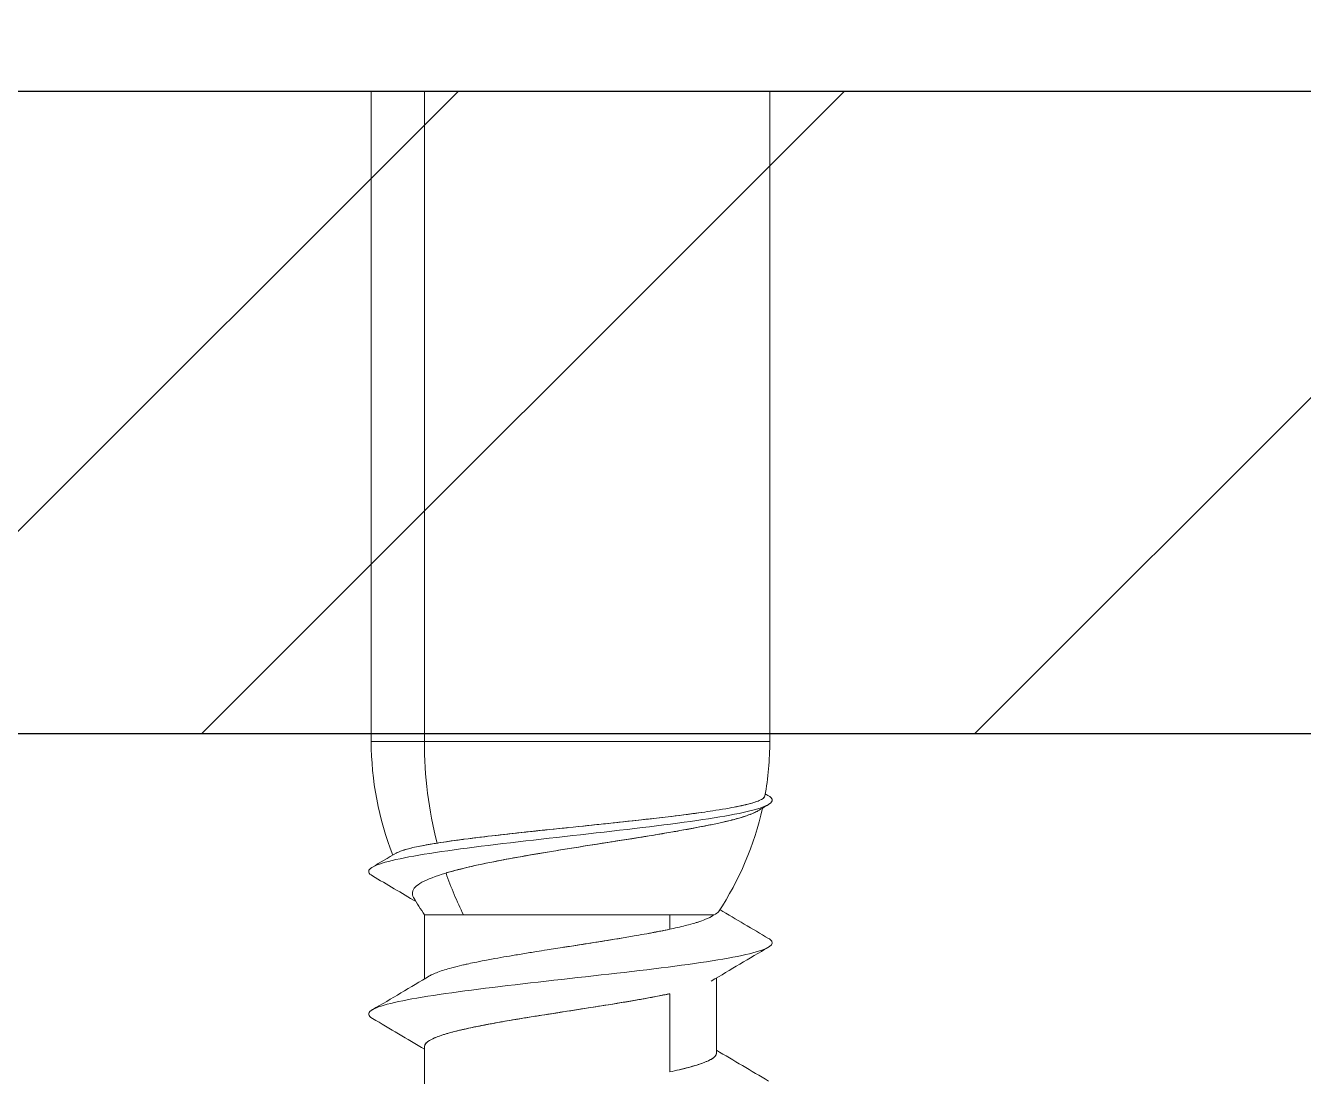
# Model space of a CAD drawing. Header units: inches. Extents: x 10 to 190, y 5 to 37.
# Drawn here: x 17.47 to 18.464, y 11.94 to 12.758 of the extents above; entities that cross this region are included whole.
import ezdxf

# ---------------------------------------------------------------- set-up
doc = ezdxf.new("R2010")
doc.units = ezdxf.units.IN
doc.header["$MEASUREMENT"] = 0

msp = doc.modelspace()

# ---------------------------------------------------------------- hatches: boundary and pattern name
at = {"true_color": 0x939598}
h = msp.add_hatch(dxfattribs=at)
h.set_pattern_fill('ANSI32', color=252, scale=1.7)
h.set_pattern_definition([(45, (30.5921, -17.7829), (-0.45078, 0.45078), []), (45, (30.8926, -17.7829), (-0.450781, 0.450781), [])])
h.paths.add_polyline_path([(26.17428, 12.70665), (12.66177, 12.70665, 0.018546), (12.69887, 12.20665), (26.13718, 12.20665, 0.018546)])

# ---------------------------------------------------------------- linework, layer by layer
at = {"lineweight": 30}
msp.add_line((16.74861, 12.70665), (22.68072, 12.70665), dxfattribs=at)
at = {"color": 0, "linetype": 'Continuous', "lineweight": 0, "extrusion": (-1, 6.12323e-17, 0)}
for p, q in [((17.73893, 12.20042), (17.73893, 12.70665)), ((17.78029, 12.20042), (17.78029, 12.70665)), ((17.78029, 12.70665), (17.78029, 12.20042)), ((18.04893, 12.20042), (18.04893, 12.70665)), ((17.78029, 12.20042), (17.73893, 12.20042)), ((17.73893, 12.20042), (17.78029, 12.20042)), ((17.78029, 12.20042), (18.04893, 12.20042)), ((18.04893, 12.20042), (17.78029, 12.20042)), ((17.78043, 12.06542), (17.97112, 12.06542)), ((17.78043, 12.01561), (17.78043, 12.06542)), ((17.81072, 12.06542), (17.78043, 12.06542)), ((18.00539, 12.06542), (17.81072, 12.06542)), ((17.97112, 12.05424), (17.97112, 12.06542)), ((17.97112, 12.06542), (17.97112, 12.05424)), ((17.97112, 12.06542), (18.00539, 12.06542)), ((18.00743, 11.95779), (18.00743, 12.01628)), ((17.97112, 11.94324), (17.97112, 12.00406)), ((17.97112, 12.00406), (17.97112, 11.94324)), ((17.78043, 11.90462), (17.78043, 11.96309))]:
    msp.add_line(p, q, dxfattribs=at)
for points in [[(12.66177, 12.70665), (26.17428, 12.70665)], [(12.69887, 12.20665), (26.13718, 12.20665)]]:
    msp.add_lwpolyline(points)
msp.add_circle((19.41802, 12.95665), 6.76088)
at = {"color": 0, "linetype": 'Continuous', "lineweight": 0, "extrusion": (0, 0, -1)}
for centre, start, end in [((-17.97926, 12.20042), 338.41063, 0), ((-17.8086, 12.20042), 180, 190.16471), ((-17.8086, 12.20042), 192.47295, 213.47836), ((-17.97926, 12.20042), 325.82437, 329.66757)]:
    msp.add_arc(centre, 0.24033, start, end, dxfattribs=at)
for start_param, end_param in [(-1.906306, -1.570796), (-2.167274, -2.010951)]:
    msp.add_ellipse((17.95649, 12.20042), major_axis=(0, 0.24033), ratio=0.733138, start_param=start_param, end_param=end_param, dxfattribs=at)
at = {"color": 0, "linetype": 'Continuous', "lineweight": 0}
for start_param, end_param in [(-1.570796, -1.235287), (-1.130641, -0.974319)]:
    msp.add_ellipse((17.95649, 12.20042), major_axis=(0, -0.24033), ratio=0.733138, start_param=start_param, end_param=end_param, dxfattribs=at)
for points, knots in [([(17.7399, 12.09579), (17.73662, 12.09771), (17.73605, 12.09964), (17.74273, 12.10525), (17.75758, 12.10893), (17.80272, 12.1163), (17.83289, 12.11999), (17.89728, 12.12736), (17.93134, 12.13105), (17.99057, 12.13842), (18.01561, 12.1421), (18.04723, 12.14947), (18.05375, 12.15316), (18.04932, 12.15725), (18.04875, 12.15766), (18.04806, 12.15807)], [0.9754835, 0.9754835, 0.9754835, 0.9754835, 0.97744693, 0.97744693, 0.98120578, 0.98120578, 0.98496462, 0.98496462, 0.98872347, 0.98872347, 0.99248231, 0.99248231, 0.99624116, 0.99624116, 0.99665651, 0.99665651, 0.99665651, 0.99665651]), ([(18.04806, 12.15807), (18.04875, 12.15766), (18.04932, 12.15725), (18.05375, 12.15316), (18.04723, 12.14947), (18.01561, 12.1421), (17.99057, 12.13842), (17.93134, 12.13105), (17.89728, 12.12736), (17.83289, 12.11999), (17.80272, 12.1163), (17.75758, 12.10893), (17.74273, 12.10525), (17.73605, 12.09964), (17.73662, 12.09771), (17.7399, 12.09579)], [-0.99665651, -0.99665651, -0.99665651, -0.99665651, -0.99624116, -0.99624116, -0.99248231, -0.99248231, -0.98872347, -0.98872347, -0.98496462, -0.98496462, -0.98120578, -0.98120578, -0.97744693, -0.97744693, -0.9754835, -0.9754835, -0.9754835, -0.9754835]), ([(17.79012, 12.12129), (17.79047, 12.12135), (17.79085, 12.12141), (17.79126, 12.12147), (17.79343, 12.12181), (17.79635, 12.12226), (17.80022, 12.1228), (17.80502, 12.12348), (17.80885, 12.12398), (17.81133, 12.1243), (17.81927, 12.12533), (17.8276, 12.12633), (17.83605, 12.12731), (17.84451, 12.12829), (17.85365, 12.12931), (17.86339, 12.13036), (17.86431, 12.13046), (17.86563, 12.1306), (17.86735, 12.13078), (17.86988, 12.13105), (17.8733, 12.13141), (17.87762, 12.13186), (17.88576, 12.13271), (17.89067, 12.13322), (17.89219, 12.13337), (17.90251, 12.13444), (17.91222, 12.13544), (17.92111, 12.13638), (17.92541, 12.13684), (17.93511, 12.13786), (17.94928, 12.13944), (17.95112, 12.13965), (17.95366, 12.13994), (17.95684, 12.1403), (17.96163, 12.14084), (17.9679, 12.14156), (17.97526, 12.14246), (17.9846, 12.1436), (17.99219, 12.14461), (17.99833, 12.14549), (18.00344, 12.14623), (18.01025, 12.14725), (18.01745, 12.14856), (18.0201, 12.14904), (18.02262, 12.14953), (18.02499, 12.15003), (18.02748, 12.15055), (18.0298, 12.15108), (18.03192, 12.15161), (18.03693, 12.15288), (18.03961, 12.1539), (18.04126, 12.15466), (18.04317, 12.15554), (18.04469, 12.15657), (18.04509, 12.15774), (18.04512, 12.15783), (18.04514, 12.15792), (18.04516, 12.15801)], [0, 0, 0, 0, 0.004954, 0.004954, 0.004954, 0.03125, 0.03125, 0.03125, 0.0625, 0.0625, 0.0625, 0.125, 0.125, 0.125, 0.1875, 0.1875, 0.1875, 0.2001248, 0.2001248, 0.2001248, 0.21875, 0.21875, 0.21875, 0.25, 0.25, 0.25, 0.3125, 0.3125, 0.3125, 0.375, 0.375, 0.375, 0.3999377, 0.3999377, 0.3999377, 0.4375, 0.4375, 0.4375, 0.5, 0.5, 0.5, 0.5625, 0.5625, 0.5625, 0.5929762, 0.5929762, 0.5929762, 0.625, 0.625, 0.625, 0.6875, 0.6875, 0.6875, 0.75, 0.75, 0.75, 0.7537128, 0.7537128, 0.7537128, 0.7537128]), ([(18.01746, 12.14856), (18.02277, 12.14954), (18.0277, 12.15054), (18.03204, 12.15164), (18.03748, 12.15303), (18.041, 12.15435), (18.04299, 12.15558), (18.04418, 12.15632), (18.04488, 12.15703), (18.04511, 12.1578)], [0.5633866, 0.5633866, 0.5633866, 0.5633866, 0.625, 0.625, 0.625, 0.7023924, 0.7023924, 0.7023924, 0.7491506, 0.7491506, 0.7491506, 0.7491506]), ([(17.79012, 12.12129), (17.79684, 12.12236), (17.80489, 12.12349), (17.81422, 12.12468), (17.82089, 12.12553), (17.82823, 12.1264), (17.83532, 12.12723), (17.84382, 12.12822), (17.8529, 12.12923), (17.86286, 12.1303), (17.87283, 12.13138), (17.88257, 12.13238), (17.89196, 12.13335), (17.90269, 12.13446), (17.91381, 12.1356), (17.92339, 12.13662), (17.93298, 12.13764), (17.94369, 12.13881), (17.95587, 12.14019), (17.96927, 12.14171), (17.98003, 12.14301), (17.98911, 12.14422), (17.99236, 12.14465), (17.9954, 12.14507), (17.99847, 12.14551)], [0, 0, 0, 0, 0.072901, 0.072901, 0.072901, 0.125, 0.125, 0.125, 0.1875, 0.1875, 0.1875, 0.25, 0.25, 0.25, 0.3214286, 0.3214286, 0.3214286, 0.3928571, 0.3928571, 0.3928571, 0.471468, 0.471468, 0.471468, 0.4996302, 0.4996302, 0.4996302, 0.4996302]), ([(18.03974, 12.14644), (18.03772, 12.14525), (18.03487, 12.14401), (18.03141, 12.14281), (18.02777, 12.14153), (18.02321, 12.14019), (18.01719, 12.13872), (18.01118, 12.13725), (18.0048, 12.1359), (17.99864, 12.13467), (17.99321, 12.13359), (17.98688, 12.1324), (17.97908, 12.13101), (17.97802, 12.13082), (17.97693, 12.13062), (17.97551, 12.13037), (17.96588, 12.12868), (17.95813, 12.12741), (17.95323, 12.12661), (17.95212, 12.12643), (17.95115, 12.12627), (17.94973, 12.12605), (17.94209, 12.12482), (17.93289, 12.12338), (17.92252, 12.12176), (17.91214, 12.12014), (17.90268, 12.11864), (17.89316, 12.11711), (17.88364, 12.11557), (17.87438, 12.11403), (17.86596, 12.11259), (17.85754, 12.11116), (17.84858, 12.10959), (17.83914, 12.10779), (17.82576, 12.10524), (17.81468, 12.10275), (17.80626, 12.10057), (17.8028, 12.09967), (17.79977, 12.09882), (17.79709, 12.09802)], [0.315789, 0.315789, 0.315789, 0.315789, 0.375, 0.375, 0.375, 0.4375, 0.4375, 0.4375, 0.5, 0.5, 0.5, 0.5550015, 0.5550015, 0.5550015, 0.5625, 0.5625, 0.5625, 0.6134033, 0.6134033, 0.6134033, 0.625, 0.625, 0.625, 0.6875, 0.6875, 0.6875, 0.75, 0.75, 0.75, 0.8125, 0.8125, 0.8125, 0.875, 0.875, 0.875, 0.9636086, 0.9636086, 0.9636086, 1, 1, 1, 1]), ([(18.03974, 12.14644), (18.0379, 12.14536), (18.03517, 12.14409), (18.03095, 12.14264), (18.02815, 12.14168), (18.02537, 12.14087), (18.02296, 12.14021), (18.02045, 12.13952), (18.01833, 12.139), (18.01684, 12.13863), (18.00995, 12.13696), (18.00336, 12.13561), (17.99824, 12.13459), (17.99174, 12.1333), (17.98428, 12.13192), (17.97581, 12.13043), (17.97297, 12.12993), (17.96889, 12.12922), (17.96341, 12.12829), (17.96043, 12.12779), (17.95768, 12.12734), (17.95519, 12.12693), (17.95343, 12.12664), (17.95181, 12.12638), (17.95032, 12.12614), (17.93791, 12.12414), (17.92858, 12.12271), (17.92299, 12.12183), (17.91374, 12.12038), (17.90423, 12.11889), (17.89467, 12.11735), (17.89065, 12.1167), (17.88595, 12.11594), (17.88063, 12.11506), (17.87653, 12.11438), (17.87247, 12.1137), (17.86847, 12.11302), (17.86789, 12.11292), (17.86731, 12.11282), (17.86673, 12.11272), (17.86219, 12.11195), (17.85769, 12.11117), (17.85326, 12.11039), (17.84955, 12.10973), (17.84521, 12.10894), (17.84039, 12.10803), (17.83191, 12.10642), (17.82397, 12.10478), (17.81674, 12.10312), (17.81305, 12.10227), (17.80615, 12.10067), (17.7981, 12.09832), (17.79776, 12.09822), (17.79743, 12.09812), (17.79709, 12.09802)], [0.3150203, 0.3150203, 0.3150203, 0.3150203, 0.375, 0.375, 0.375, 0.4056357, 0.4056357, 0.4056357, 0.4375, 0.4375, 0.4375, 0.5, 0.5, 0.5, 0.5625, 0.5625, 0.5625, 0.59375, 0.59375, 0.59375, 0.6120792, 0.6120792, 0.6120792, 0.625, 0.625, 0.625, 0.6875, 0.6875, 0.6875, 0.75, 0.75, 0.75, 0.78125, 0.78125, 0.78125, 0.8085147, 0.8085147, 0.8085147, 0.8125, 0.8125, 0.8125, 0.84375, 0.84375, 0.84375, 0.875, 0.875, 0.875, 0.9375, 0.9375, 0.9375, 0.9975072, 0.9975072, 0.9975072, 1, 1, 1, 1]), ([(17.7584, 12.11353), (17.7588, 12.11378), (17.75934, 12.11405), (17.76002, 12.11436), (17.76198, 12.11523), (17.76443, 12.11599), (17.76686, 12.11665), (17.76947, 12.11735), (17.77279, 12.11813), (17.77703, 12.11898), (17.78087, 12.11974), (17.78524, 12.12051), (17.79012, 12.12129)], [0.8276654, 0.8276654, 0.8276654, 0.8276654, 0.8392857, 0.8392857, 0.8392857, 0.8928571, 0.8928571, 0.8928571, 0.9464286, 0.9464286, 0.9464286, 1, 1, 1, 1]), ([(17.76405, 12.11583), (17.76419, 12.11588), (17.76433, 12.11592), (17.76447, 12.11596), (17.76989, 12.11762), (17.77749, 12.11917), (17.78548, 12.12053), (17.78701, 12.12079), (17.78856, 12.12105), (17.79012, 12.12129)], [0.8721925, 0.8721925, 0.8721925, 0.8721925, 0.875, 0.875, 0.875, 0.979864, 0.979864, 0.979864, 1, 1, 1, 1]), ([(17.79709, 12.09802), (17.78895, 12.0956), (17.78262, 12.09318), (17.77833, 12.09077), (17.77618, 12.08957), (17.77443, 12.08829), (17.77323, 12.08705), (17.77204, 12.08582), (17.7712, 12.0845), (17.77097, 12.08298), (17.77076, 12.08161), (17.77109, 12.08031), (17.77183, 12.07905)], [0, 0, 0, 0, 0.25, 0.25, 0.25, 0.375, 0.375, 0.375, 0.5, 0.5, 0.5, 0.6118816, 0.6118816, 0.6118816, 0.6118816]), ([(17.97112, 12.05424), (17.97509, 12.05508), (17.97921, 12.05601), (17.98324, 12.05704), (17.99014, 12.05879), (17.99278, 12.05973), (17.99318, 12.05986), (17.99363, 12.06), (17.99412, 12.06016), (17.99464, 12.06034), (17.99641, 12.06093), (17.99854, 12.0617), (18.00061, 12.06264), (18.00324, 12.06383), (18.00458, 12.06476), (18.00539, 12.06542)], [0, 0, 0, 0, 0.25, 0.25, 0.25, 0.5, 0.5, 0.5, 0.556537, 0.556537, 0.556537, 0.75, 0.75, 0.75, 1, 1, 1, 1]), ([(17.78429, 12.01792), (17.78503, 12.01838), (17.78609, 12.01893), (17.78752, 12.01956), (17.79021, 12.02076), (17.79353, 12.02191), (17.79725, 12.02302), (17.79863, 12.02343), (17.80065, 12.02402), (17.80357, 12.02477), (17.80661, 12.02556), (17.80909, 12.02614), (17.81071, 12.02651), (17.8115, 12.0267), (17.81247, 12.02691), (17.81362, 12.02717), (17.81672, 12.02785), (17.82116, 12.02878), (17.82739, 12.02997), (17.83425, 12.03128), (17.84078, 12.03243), (17.84655, 12.03342), (17.84948, 12.03392), (17.85292, 12.03451), (17.85691, 12.03517), (17.86046, 12.03576), (17.86404, 12.03634), (17.86764, 12.03692), (17.87005, 12.03731), (17.87277, 12.03774), (17.87582, 12.03822), (17.87986, 12.03886), (17.88446, 12.03958), (17.88962, 12.04037), (17.8993, 12.04187), (17.90674, 12.04302), (17.91187, 12.04383), (17.9164, 12.04455), (17.92376, 12.04571), (17.93337, 12.04732), (17.93746, 12.048), (17.9413, 12.04865), (17.94489, 12.04928), (17.94789, 12.0498), (17.95071, 12.0503), (17.95336, 12.05079), (17.96411, 12.05274), (17.96946, 12.05389), (17.97112, 12.05424)], [0.3560294, 0.3560294, 0.3560294, 0.3560294, 0.375, 0.375, 0.375, 0.4375, 0.4375, 0.4375, 0.46875, 0.46875, 0.46875, 0.5, 0.5, 0.5, 0.5168864, 0.5168864, 0.5168864, 0.5625, 0.5625, 0.5625, 0.625, 0.625, 0.625, 0.65625, 0.65625, 0.65625, 0.6875, 0.6875, 0.6875, 0.7143892, 0.7143892, 0.7143892, 0.75, 0.75, 0.75, 0.8125, 0.8125, 0.8125, 0.875, 0.875, 0.875, 0.9090246, 0.9090246, 0.9090246, 0.9375, 0.9375, 0.9375, 1, 1, 1, 1]), ([(17.9548, 12.05105), (17.95523, 12.05113), (17.95566, 12.05121), (17.9561, 12.05129), (17.96455, 12.05285), (17.96999, 12.054), (17.97112, 12.05424)], [0.93427687, 0.93427687, 0.93427687, 0.93427687, 0.9375, 0.9375, 0.9375, 1, 1, 1, 1]), ([(17.73991, 11.98478), (17.73639, 11.98685), (17.73599, 11.98892), (17.74409, 11.99468), (17.75969, 11.99837), (17.80598, 12.00574), (17.83655, 12.00942), (17.90121, 12.01679), (17.93515, 12.02048), (17.99369, 12.02785), (18.01813, 12.03154), (18.04834, 12.03891), (18.05403, 12.04259), (18.0489, 12.04654), (18.04851, 12.04681), (18.04806, 12.04707)], [0.93774534, 0.93774534, 0.93774534, 0.93774534, 0.93985849, 0.93985849, 0.94361733, 0.94361733, 0.94737618, 0.94737618, 0.95113502, 0.95113502, 0.95489387, 0.95489387, 0.95865271, 0.95865271, 0.9589223, 0.9589223, 0.9589223, 0.9589223]), ([(18.04806, 12.04707), (18.04851, 12.04681), (18.0489, 12.04654), (18.05403, 12.04259), (18.04834, 12.03891), (18.01813, 12.03154), (17.99369, 12.02785), (17.93515, 12.02048), (17.90121, 12.01679), (17.83655, 12.00942), (17.80598, 12.00574), (17.75969, 11.99837), (17.74409, 11.99468), (17.73599, 11.98892), (17.73639, 11.98685), (17.73991, 11.98478)], [-0.9589223, -0.9589223, -0.9589223, -0.9589223, -0.95865271, -0.95865271, -0.95489387, -0.95489387, -0.95113502, -0.95113502, -0.94737618, -0.94737618, -0.94361733, -0.94361733, -0.93985849, -0.93985849, -0.93774534, -0.93774534, -0.93774534, -0.93774534]), ([(17.88859, 12.04021), (17.88868, 12.04023), (17.88877, 12.04024), (17.88887, 12.04026), (17.90447, 12.04267), (17.91942, 12.04498), (17.93362, 12.04736)], [0.7492425, 0.7492425, 0.7492425, 0.7492425, 0.75, 0.75, 0.75, 0.8746825, 0.8746825, 0.8746825, 0.8746825]), ([(17.97112, 12.00406), (17.96945, 12.00371), (17.96411, 12.00254), (17.95337, 12.00057), (17.95072, 12.00008), (17.94789, 11.99957), (17.94489, 11.99905), (17.94132, 11.99843), (17.93749, 11.99778), (17.93342, 11.99711), (17.92375, 11.99552), (17.91636, 11.99436), (17.91184, 11.99365), (17.90671, 11.99284), (17.89931, 11.99168), (17.88969, 11.99018), (17.88464, 11.98938), (17.88001, 11.98866), (17.87582, 11.988), (17.87286, 11.98753), (17.87012, 11.9871), (17.8676, 11.98669), (17.86379, 11.98609), (17.86024, 11.98552), (17.85695, 11.98498), (17.85385, 11.98447), (17.85038, 11.9839), (17.84658, 11.98325), (17.84079, 11.98226), (17.83425, 11.9811), (17.82737, 11.97977), (17.82116, 11.97857), (17.81672, 11.97762), (17.81362, 11.97694), (17.81246, 11.97668), (17.81149, 11.97646), (17.81068, 11.97628), (17.80908, 11.97591), (17.80659, 11.97534), (17.80354, 11.97456), (17.80065, 11.97382), (17.79864, 11.97325), (17.79726, 11.97284), (17.79353, 11.97174), (17.7902, 11.97058), (17.7875, 11.96936), (17.78283, 11.96726), (17.78208, 11.9661), (17.78186, 11.96588), (17.78167, 11.9657), (17.78035, 11.96477), (17.78043, 11.96309)], [0, 0, 0, 0, 0.0625, 0.0625, 0.0625, 0.0910236, 0.0910236, 0.0910236, 0.125, 0.125, 0.125, 0.1875, 0.1875, 0.1875, 0.25, 0.25, 0.25, 0.2866586, 0.2866586, 0.2866586, 0.3125, 0.3125, 0.3125, 0.34375, 0.34375, 0.34375, 0.375, 0.375, 0.375, 0.4375, 0.4375, 0.4375, 0.483038, 0.483038, 0.483038, 0.5, 0.5, 0.5, 0.53125, 0.53125, 0.53125, 0.5625, 0.5625, 0.5625, 0.625, 0.625, 0.625, 0.6875, 0.6875, 0.6875, 0.7430454, 0.7430454, 0.7430454, 0.7430454]), ([(17.97112, 12.00406), (17.96489, 12.00274), (17.95792, 12.00141), (17.95264, 12.00044), (17.94736, 11.99947), (17.93981, 11.99815), (17.93031, 11.9966), (17.9113, 11.9935), (17.89383, 11.99085), (17.88038, 11.98872), (17.87533, 11.98792), (17.86901, 11.98693), (17.8601, 11.98549), (17.85119, 11.98405), (17.84542, 11.98306), (17.841, 11.98228), (17.83659, 11.9815), (17.83109, 11.98051), (17.82469, 11.97925), (17.8183, 11.97798), (17.81373, 11.97698), (17.81002, 11.97613), (17.80569, 11.97513), (17.8012, 11.97399), (17.79782, 11.973), (17.79444, 11.97202), (17.79064, 11.97086), (17.78676, 11.96902), (17.78288, 11.96718), (17.78199, 11.96602), (17.78178, 11.96581), (17.78158, 11.9656), (17.78043, 11.96457), (17.78043, 11.96309)], [0, 0, 0, 0, 0.0714286, 0.0714286, 0.0714286, 0.1428571, 0.1428571, 0.1428571, 0.2857143, 0.2857143, 0.2857143, 0.3392857, 0.3392857, 0.3392857, 0.3928571, 0.3928571, 0.3928571, 0.4464286, 0.4464286, 0.4464286, 0.5, 0.5, 0.5, 0.5625, 0.5625, 0.5625, 0.625, 0.625, 0.625, 0.6875, 0.6875, 0.6875, 0.7464897, 0.7464897, 0.7464897, 0.7464897]), ([(17.97112, 11.94324), (17.97612, 11.9443), (17.98128, 11.94546), (17.98687, 11.94699), (17.99247, 11.94852), (17.99574, 11.94968), (17.99792, 11.95052), (18.00009, 11.95136), (18.00257, 11.95251), (18.0041, 11.9535), (18.00564, 11.95448), (18.00692, 11.95564), (18.00731, 11.95696), (18.00739, 11.95725), (18.00743, 11.95752), (18.00743, 11.95779)], [0, 0, 0, 0, 0.0625, 0.0625, 0.0625, 0.125, 0.125, 0.125, 0.1875, 0.1875, 0.1875, 0.25, 0.25, 0.25, 0.2633452, 0.2633452, 0.2633452, 0.2633452]), ([(17.97112, 11.94324), (17.97599, 11.94427), (17.98107, 11.94544), (17.98591, 11.94673), (17.9911, 11.94812), (17.9941, 11.94913), (17.9959, 11.94977), (17.99638, 11.94994), (17.99677, 11.95009), (17.99709, 11.9502), (17.99818, 11.95061), (17.99967, 11.95119), (18.00125, 11.95194), (18.00295, 11.95274), (18.00384, 11.95332), (18.00435, 11.95366), (18.00604, 11.95479), (18.00707, 11.95595), (18.00735, 11.95713), (18.00738, 11.95723), (18.00745, 11.95745), (18.00743, 11.95779)], [0, 0, 0, 0, 0.0625, 0.0625, 0.0625, 0.1117725, 0.1117725, 0.1117725, 0.125, 0.125, 0.125, 0.15625, 0.15625, 0.15625, 0.1875, 0.1875, 0.1875, 0.25, 0.25, 0.25, 0.2670222, 0.2670222, 0.2670222, 0.2670222])]:
    msp.add_open_spline(points, degree=3, knots=knots, dxfattribs=at)
for points in [[(18.04544, 12.15961), (18.04631, 12.1591), (18.04719, 12.15858), (18.04806, 12.15807)], [(18.04797, 12.15129), (18.04523, 12.14968), (18.04248, 12.14806), (18.03974, 12.14644)], [(18.0413, 12.15468), (18.0413, 12.15468), (18.0413, 12.15468), (18.0413, 12.15468)], [(17.7398, 12.10257), (17.746, 12.10622), (17.7522, 12.10987), (17.7584, 12.11353)], [(17.77381, 12.07573), (17.76252, 12.08245), (17.75121, 12.08913), (17.7399, 12.09579)], [(18.00539, 12.06542), (18.00742, 12.06628), (18.00857, 12.06708), (18.00906, 12.06785)], [(18.01014, 12.0695), (18.02275, 12.06198), (18.0354, 12.05452), (18.04806, 12.04707)], [(18.04796, 12.04028), (18.03311, 12.03154), (18.01827, 12.02277), (18.00348, 12.01392)], [(17.73981, 11.99158), (17.75466, 12.00031), (17.7695, 12.00908), (17.78429, 12.01792)], [(17.78043, 11.96078), (17.76695, 11.96883), (17.75344, 11.97682), (17.73991, 11.98478)], [(18.00743, 11.96011), (18.02094, 11.95206), (18.03449, 11.94406), (18.04805, 11.93608)]]:
    msp.add_open_spline(points, degree=3, dxfattribs=at)

doc.saveas('drawing.dxf')
